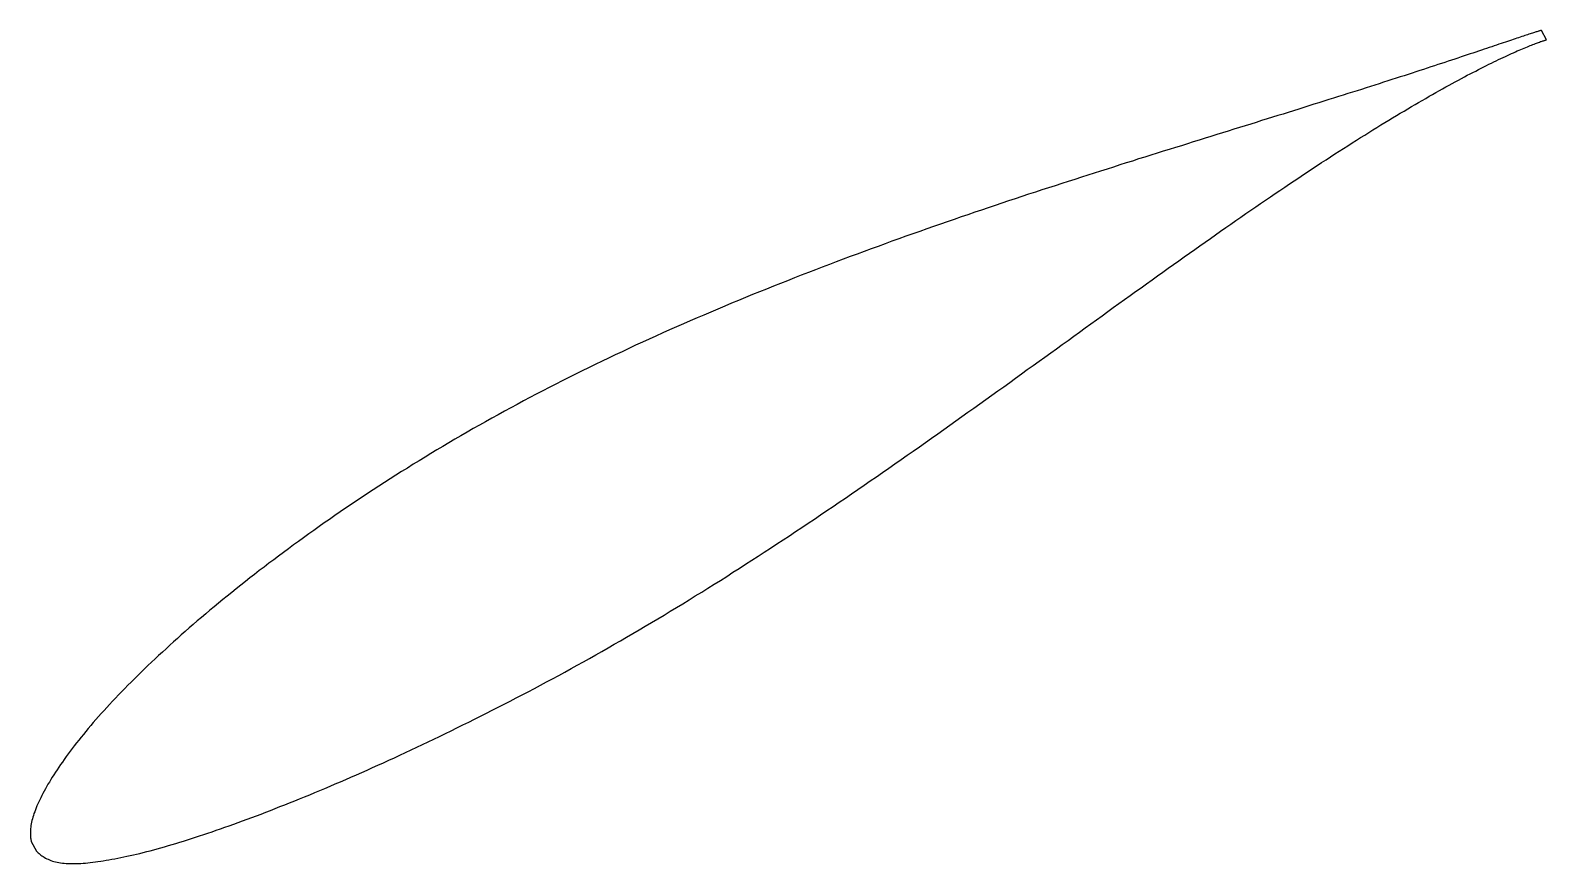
# Model space of a CAD drawing. Header units: metres. Extents: x -42 to 85, y -24 to 46.
import ezdxf

# ---------------------------------------------------------------- set-up
doc = ezdxf.new("R2010")
doc.units = ezdxf.units.M

msp = doc.modelspace()

# ---------------------------------------------------------------- linework, layer by layer
msp.add_lwpolyline([(84.2, 45.89), (84.19, 45.89), (84.18, 45.89), (84.17, 45.89), (84.15, 45.88), (84.13, 45.88), (84.1, 45.87), (84.06, 45.86), (84.02, 45.85), (83.98, 45.83), (83.93, 45.82), (83.87, 45.8), (83.81, 45.78), (83.74, 45.76), (83.67, 45.74), (83.6, 45.72), (83.51, 45.69), (83.43, 45.66), (83.33, 45.63), (83.24, 45.6), (83.14, 45.57), (83.03, 45.53), (82.92, 45.5), (82.8, 45.46), (82.68, 45.42), (82.55, 45.37), (82.42, 45.33), (82.28, 45.28), (82.13, 45.24), (81.99, 45.19), (81.83, 45.14), (81.68, 45.08), (81.51, 45.03), (81.34, 44.97), (81.17, 44.91), (80.99, 44.85), (80.81, 44.79), (80.62, 44.73), (80.43, 44.66), (80.23, 44.6), (80.03, 44.53), (79.82, 44.46), (79.61, 44.39), (79.39, 44.31), (79.17, 44.24), (78.94, 44.16), (78.71, 44.08), (78.47, 44), (78.23, 43.92), (77.98, 43.84), (77.73, 43.76), (77.47, 43.67), (77.21, 43.58), (76.94, 43.5), (76.67, 43.41), (76.4, 43.31), (76.12, 43.22), (75.83, 43.13), (75.54, 43.03), (75.25, 42.94), (74.95, 42.84), (74.65, 42.74), (74.34, 42.64), (74.02, 42.53), (73.71, 42.43), (73.38, 42.33), (73.06, 42.22), (72.73, 42.11), (72.39, 42.01), (72.05, 41.9), (71.7, 41.78), (71.36, 41.67), (71, 41.56), (70.64, 41.44), (70.28, 41.33), (69.92, 41.21), (69.54, 41.09), (69.17, 40.97), (68.79, 40.85), (68.41, 40.73), (68.02, 40.61), (67.63, 40.49), (67.23, 40.36), (66.83, 40.23), (66.43, 40.11), (66.02, 39.98), (65.61, 39.85), (65.19, 39.72), (64.77, 39.59), (64.35, 39.46), (63.92, 39.32), (63.49, 39.19), (63.05, 39.05), (62.62, 38.91), (62.17, 38.78), (61.73, 38.64), (61.28, 38.5), (60.82, 38.36), (60.37, 38.21), (59.91, 38.07), (59.44, 37.93), (58.98, 37.78), (58.5, 37.64), (58.03, 37.49), (57.55, 37.34), (57.07, 37.19), (56.59, 37.04), (56.1, 36.89), (55.61, 36.74), (55.12, 36.58), (54.62, 36.43), (54.12, 36.27), (53.62, 36.12), (53.11, 35.96), (52.61, 35.8), (52.1, 35.64), (51.58, 35.48), (51.07, 35.32), (50.55, 35.16), (50.03, 34.99), (49.5, 34.83), (48.98, 34.66), (48.45, 34.49), (47.92, 34.32), (47.38, 34.15), (46.85, 33.98), (46.31, 33.81), (45.77, 33.64), (45.23, 33.46), (44.68, 33.29), (44.13, 33.11), (43.59, 32.93), (43.03, 32.76), (42.48, 32.58), (41.93, 32.39), (41.37, 32.21), (40.81, 32.03), (40.25, 31.84), (39.69, 31.66), (39.13, 31.47), (38.57, 31.28), (38, 31.09), (37.43, 30.9), (36.87, 30.71), (36.3, 30.51), (35.73, 30.32), (35.15, 30.12), (34.58, 29.92), (34.01, 29.73), (33.43, 29.53), (32.86, 29.32), (32.28, 29.12), (31.7, 28.92), (31.12, 28.71), (30.54, 28.5), (29.96, 28.3), (29.38, 28.09), (28.8, 27.87), (28.22, 27.66), (27.64, 27.45), (27.06, 27.23), (26.48, 27.02), (25.89, 26.8), (25.31, 26.58), (24.73, 26.36), (24.14, 26.14), (23.56, 25.91), (22.98, 25.69), (22.39, 25.46), (21.81, 25.23), (21.23, 25), (20.64, 24.77), (20.06, 24.54), (19.48, 24.31), (18.9, 24.07), (18.32, 23.84), (17.73, 23.6), (17.15, 23.36), (16.57, 23.12), (16, 22.88), (15.42, 22.64), (14.84, 22.39), (14.26, 22.14), (13.69, 21.9), (13.11, 21.65), (12.54, 21.4), (11.96, 21.15), (11.39, 20.89), (10.82, 20.64), (10.25, 20.38), (9.68, 20.12), (9.12, 19.87), (8.55, 19.61), (7.99, 19.34), (7.42, 19.08), (6.86, 18.82), (6.3, 18.55), (5.75, 18.28), (5.19, 18.01), (4.63, 17.74), (4.08, 17.47), (3.53, 17.2), (2.98, 16.93), (2.43, 16.65), (1.89, 16.37), (1.35, 16.1), (0.8, 15.82), (0.26, 15.53), (-0.27, 15.25), (-0.81, 14.97), (-1.34, 14.68), (-1.87, 14.4), (-2.4, 14.11), (-2.92, 13.82), (-3.45, 13.53), (-3.97, 13.24), (-4.49, 12.95), (-5, 12.66), (-5.52, 12.36), (-6.03, 12.07), (-6.53, 11.77), (-7.04, 11.48), (-7.54, 11.18), (-8.04, 10.88), (-8.54, 10.58), (-9.03, 10.28), (-9.53, 9.98), (-10.02, 9.68), (-10.5, 9.37), (-10.98, 9.07), (-11.47, 8.77), (-11.94, 8.46), (-12.42, 8.16), (-12.89, 7.85), (-13.36, 7.55), (-13.82, 7.24), (-14.29, 6.93), (-14.75, 6.63), (-15.2, 6.32), (-15.66, 6.01), (-16.11, 5.71), (-16.55, 5.4), (-17, 5.09), (-17.44, 4.79), (-17.88, 4.48), (-18.31, 4.17), (-18.74, 3.87), (-19.17, 3.56), (-19.59, 3.25), (-20.01, 2.95), (-20.43, 2.64), (-20.85, 2.33), (-21.26, 2.03), (-21.66, 1.72), (-22.07, 1.42), (-22.47, 1.11), (-22.87, 0.81), (-23.26, 0.5), (-23.65, 0.2), (-24.03, -0.1), (-24.42, -0.4), (-24.8, -0.7), (-25.17, -1.01), (-25.54, -1.31), (-25.91, -1.61), (-26.27, -1.9), (-26.63, -2.2), (-26.99, -2.5), (-27.34, -2.8), (-27.69, -3.09), (-28.04, -3.39), (-28.38, -3.68), (-28.71, -3.97), (-29.05, -4.26), (-29.38, -4.56), (-29.7, -4.84), (-30.02, -5.13), (-30.34, -5.42), (-30.65, -5.71), (-30.96, -5.99), (-31.27, -6.27), (-31.57, -6.56), (-31.87, -6.84), (-32.16, -7.12), (-32.45, -7.39), (-32.74, -7.67), (-33.02, -7.94), (-33.29, -8.22), (-33.57, -8.49), (-33.84, -8.76), (-34.1, -9.03), (-34.36, -9.3), (-34.62, -9.56), (-34.87, -9.83), (-35.12, -10.09), (-35.36, -10.35), (-35.6, -10.61), (-35.83, -10.86), (-36.06, -11.12), (-36.29, -11.37), (-36.51, -11.62), (-36.73, -11.87), (-36.94, -12.12), (-37.15, -12.37), (-37.35, -12.61), (-37.55, -12.85), (-37.75, -13.09), (-37.94, -13.33), (-38.13, -13.57), (-38.31, -13.8), (-38.49, -14.03), (-38.66, -14.26), (-38.83, -14.49), (-38.99, -14.71), (-39.15, -14.94), (-39.31, -15.16), (-39.46, -15.37), (-39.6, -15.59), (-39.75, -15.8), (-39.88, -16.01), (-40.02, -16.22), (-40.15, -16.43), (-40.27, -16.63), (-40.39, -16.83), (-40.51, -17.02), (-40.62, -17.22), (-40.73, -17.41), (-40.83, -17.59), (-40.93, -17.78), (-41.02, -17.96), (-41.11, -18.14), (-41.2, -18.31), (-41.28, -18.49), (-41.36, -18.66), (-41.43, -18.82), (-41.5, -18.99), (-41.56, -19.15), (-41.62, -19.31), (-41.68, -19.46), (-41.73, -19.61), (-41.77, -19.76), (-41.81, -19.91), (-41.85, -20.05), (-41.88, -20.19), (-41.91, -20.33), (-41.93, -20.47), (-41.95, -20.6), (-41.96, -20.72), (-41.97, -20.85), (-41.98, -20.97), (-41.98, -21.08), (-41.98, -21.19), (-41.98, -21.3), (-41.97, -21.4), (-41.96, -21.49), (-41.95, -21.58), (-41.93, -21.65), (-41.92, -21.72), (-41.91, -21.77), (-41.9, -21.8), (-41.47, -22.6), (-41.46, -22.61), (-41.45, -22.62), (-41.42, -22.65), (-41.38, -22.69), (-41.32, -22.74), (-41.25, -22.8), (-41.18, -22.86), (-41.1, -22.92), (-41.01, -22.99), (-40.92, -23.05), (-40.82, -23.11), (-40.72, -23.17), (-40.61, -23.23), (-40.5, -23.28), (-40.38, -23.33), (-40.26, -23.37), (-40.14, -23.42), (-40.01, -23.45), (-39.87, -23.49), (-39.74, -23.52), (-39.6, -23.55), (-39.45, -23.57), (-39.3, -23.59), (-39.15, -23.61), (-38.99, -23.62), (-38.83, -23.63), (-38.66, -23.64), (-38.49, -23.64), (-38.32, -23.64), (-38.14, -23.64), (-37.96, -23.63), (-37.77, -23.62), (-37.58, -23.61), (-37.38, -23.59), (-37.18, -23.57), (-36.98, -23.55), (-36.77, -23.52), (-36.55, -23.5), (-36.34, -23.47), (-36.11, -23.43), (-35.89, -23.4), (-35.66, -23.36), (-35.42, -23.32), (-35.18, -23.28), (-34.94, -23.23), (-34.69, -23.19), (-34.43, -23.13), (-34.18, -23.08), (-33.92, -23.03), (-33.65, -22.97), (-33.38, -22.91), (-33.11, -22.84), (-32.83, -22.78), (-32.55, -22.71), (-32.26, -22.63), (-31.97, -22.56), (-31.68, -22.48), (-31.38, -22.4), (-31.08, -22.32), (-30.77, -22.23), (-30.46, -22.14), (-30.15, -22.05), (-29.83, -21.95), (-29.51, -21.86), (-29.19, -21.76), (-28.86, -21.65), (-28.53, -21.55), (-28.19, -21.44), (-27.85, -21.33), (-27.51, -21.21), (-27.16, -21.1), (-26.81, -20.98), (-26.46, -20.86), (-26.1, -20.73), (-25.74, -20.61), (-25.37, -20.48), (-25, -20.34), (-24.63, -20.21), (-24.26, -20.07), (-23.88, -19.93), (-23.5, -19.79), (-23.11, -19.65), (-22.72, -19.5), (-22.33, -19.35), (-21.94, -19.2), (-21.54, -19.04), (-21.14, -18.88), (-20.73, -18.73), (-20.33, -18.56), (-19.91, -18.4), (-19.5, -18.23), (-19.08, -18.06), (-18.66, -17.89), (-18.24, -17.71), (-17.82, -17.54), (-17.39, -17.36), (-16.96, -17.17), (-16.52, -16.99), (-16.09, -16.8), (-15.65, -16.61), (-15.21, -16.42), (-14.76, -16.23), (-14.31, -16.03), (-13.86, -15.83), (-13.41, -15.63), (-12.96, -15.42), (-12.5, -15.22), (-12.04, -15.01), (-11.58, -14.8), (-11.12, -14.58), (-10.65, -14.37), (-10.18, -14.15), (-9.71, -13.92), (-9.24, -13.7), (-8.76, -13.48), (-8.28, -13.25), (-7.81, -13.02), (-7.32, -12.78), (-6.84, -12.55), (-6.36, -12.31), (-5.87, -12.07), (-5.38, -11.83), (-4.89, -11.59), (-4.4, -11.34), (-3.9, -11.09), (-3.41, -10.84), (-2.91, -10.59), (-2.41, -10.33), (-1.91, -10.07), (-1.41, -9.81), (-0.91, -9.55), (-0.41, -9.29), (0.1, -9.02), (0.61, -8.75), (1.12, -8.48), (1.62, -8.21), (2.13, -7.93), (2.65, -7.65), (3.16, -7.37), (3.67, -7.09), (4.19, -6.8), (4.7, -6.52), (5.22, -6.23), (5.73, -5.93), (6.25, -5.64), (6.77, -5.34), (7.29, -5.05), (7.8, -4.75), (8.32, -4.44), (8.84, -4.14), (9.36, -3.83), (9.89, -3.52), (10.41, -3.21), (10.93, -2.9), (11.45, -2.58), (11.97, -2.27), (12.5, -1.95), (13.02, -1.63), (13.54, -1.3), (14.07, -0.98), (14.59, -0.65), (15.11, -0.33), (15.64, 0), (16.16, 0.33), (16.68, 0.67), (17.21, 1), (17.73, 1.34), (18.25, 1.67), (18.78, 2.01), (19.3, 2.35), (19.82, 2.69), (20.35, 3.04), (20.87, 3.38), (21.39, 3.72), (21.91, 4.07), (22.43, 4.42), (22.96, 4.77), (23.48, 5.11), (24, 5.46), (24.52, 5.82), (25.04, 6.17), (25.56, 6.52), (26.07, 6.87), (26.59, 7.23), (27.11, 7.58), (27.63, 7.94), (28.14, 8.29), (28.66, 8.65), (29.17, 9.01), (29.69, 9.36), (30.2, 9.72), (30.72, 10.08), (31.23, 10.44), (31.74, 10.79), (32.25, 11.15), (32.76, 11.51), (33.27, 11.87), (33.78, 12.23), (34.28, 12.59), (34.79, 12.94), (35.29, 13.3), (35.8, 13.66), (36.3, 14.02), (36.8, 14.38), (37.3, 14.73), (37.8, 15.09), (38.3, 15.45), (38.8, 15.8), (39.29, 16.16), (39.79, 16.51), (40.28, 16.87), (40.77, 17.22), (41.26, 17.58), (41.75, 17.93), (42.24, 18.28), (42.73, 18.63), (43.21, 18.98), (43.69, 19.33), (44.18, 19.68), (44.66, 20.02), (45.14, 20.37), (45.61, 20.71), (46.09, 21.06), (46.56, 21.4), (47.04, 21.74), (47.51, 22.08), (47.98, 22.42), (48.44, 22.76), (48.91, 23.09), (49.37, 23.43), (49.84, 23.76), (50.3, 24.09), (50.76, 24.42), (51.21, 24.75), (51.67, 25.07), (52.12, 25.4), (52.57, 25.72), (53.02, 26.04), (53.47, 26.36), (53.91, 26.67), (54.36, 26.99), (54.8, 27.3), (55.24, 27.61), (55.67, 27.92), (56.11, 28.23), (56.54, 28.53), (56.97, 28.83), (57.4, 29.13), (57.82, 29.43), (58.25, 29.73), (58.67, 30.02), (59.09, 30.31), (59.51, 30.6), (59.92, 30.88), (60.33, 31.17), (60.74, 31.45), (61.15, 31.72), (61.55, 32), (61.96, 32.27), (62.35, 32.54), (62.75, 32.81), (63.15, 33.08), (63.54, 33.34), (63.93, 33.6), (64.31, 33.86), (64.7, 34.11), (65.08, 34.36), (65.46, 34.61), (65.83, 34.86), (66.21, 35.1), (66.58, 35.34), (66.94, 35.58), (67.31, 35.81), (67.67, 36.04), (68.03, 36.27), (68.38, 36.5), (68.73, 36.72), (69.08, 36.94), (69.43, 37.16), (69.77, 37.37), (70.11, 37.58), (70.45, 37.79), (70.78, 38), (71.11, 38.2), (71.44, 38.4), (71.76, 38.59), (72.08, 38.79), (72.4, 38.98), (72.71, 39.16), (73.02, 39.35), (73.33, 39.53), (73.63, 39.71), (73.93, 39.88), (74.23, 40.05), (74.52, 40.22), (74.81, 40.39), (75.1, 40.55), (75.38, 40.71), (75.66, 40.87), (75.93, 41.02), (76.2, 41.17), (76.47, 41.32), (76.73, 41.46), (76.99, 41.6), (77.25, 41.74), (77.5, 41.87), (77.75, 42.01), (77.99, 42.14), (78.23, 42.26), (78.47, 42.38), (78.7, 42.5), (78.93, 42.62), (79.16, 42.74), (79.38, 42.85), (79.59, 42.96), (79.8, 43.06), (80.01, 43.16), (80.22, 43.26), (80.41, 43.36), (80.61, 43.45), (80.8, 43.54), (80.99, 43.63), (81.17, 43.72), (81.35, 43.8), (81.52, 43.88), (81.69, 43.96), (81.85, 44.03), (82.01, 44.1), (82.17, 44.17), (82.32, 44.24), (82.47, 44.3), (82.61, 44.36), (82.75, 44.42), (82.88, 44.47), (83.01, 44.53), (83.13, 44.58), (83.25, 44.63), (83.36, 44.67), (83.47, 44.71), (83.58, 44.75), (83.68, 44.79), (83.77, 44.83), (83.86, 44.86), (83.95, 44.89), (84.03, 44.92), (84.1, 44.95), (84.17, 44.97), (84.24, 44.99), (84.3, 45.01), (84.35, 45.03), (84.4, 45.05), (84.45, 45.06), (84.49, 45.07), (84.52, 45.08), (84.55, 45.09), (84.58, 45.1), (84.6, 45.1), (84.61, 45.1), (84.62, 45.11), (84.62, 45.11)], close=True)

doc.saveas('drawing.dxf')
